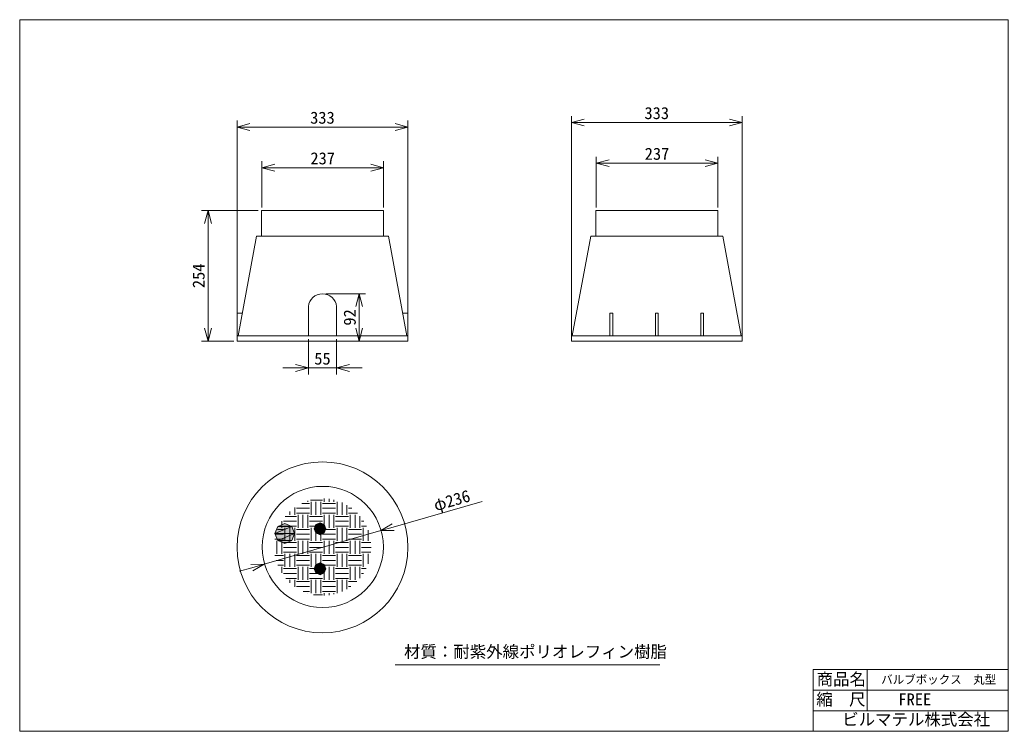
# Model space of a CAD drawing. Units: millimetres, scale not verified. Extents: x -1850 to 2000, y -1385 to 1385.
import ezdxf
from ezdxf.enums import TextEntityAlignment as Align

# ---------------------------------------------------------------- set-up
doc = ezdxf.new("R2010")
doc.units = ezdxf.units.MM
doc.header["$LTSCALE"] = 8
doc.layers.add('0-0_0', color=7, linetype='Continuous', lineweight=18)
doc.layers.add('0-D_TEXT', color=7, linetype='Continuous')
doc.styles.add('ＭＳ ゴシック', font='')
doc.styles.get('ＭＳ ゴシック').set_extended_font_data('MS Gothic')

msp = doc.modelspace()

# ---------------------------------------------------------------- linework, layer by layer
at = {"layer": '0-0_0'}
for p, q in [((2000, 1385), (-1850, 1385)), ((-1850, 1385), (-1850, -1385)), ((2000, -1385), (2000, 1385)), ((298.437, 146.698), (298.437, 1010.155)), ((963.837, 146.698), (963.837, 1010.155)), ((-1003.616, 146.698), (-1003.616, 992.211)), ((-1003.616, 967.211), (-953.616, 967.211)), ((-388.216, 967.211), (-953.616, 967.211)), ((-338.216, 967.211), (-388.216, 967.211)), ((-338.216, 146.698), (-338.216, 992.211)), ((298.437, 985.155), (348.437, 985.155)), ((348.437, 985.155), (913.837, 985.155)), ((963.837, 985.155), (913.837, 985.155)), ((395.137, 654.698), (395.137, 851.675)), ((869.137, 654.698), (869.137, 851.675)), ((-906.916, 654.698), (-906.916, 833.905)), ((-906.916, 808.905), (-856.916, 808.905)), ((-482.916, 808.905), (-856.916, 808.905)), ((-432.916, 808.905), (-482.916, 808.905)), ((-432.916, 654.698), (-432.916, 833.905)), ((395.137, 826.675), (445.137, 826.675)), ((819.137, 826.675), (445.137, 826.675)), ((869.137, 826.675), (819.137, 826.675)), ((-921.416, 642.198), (-1141.775, 642.198)), ((-1116.775, 642.198), (-1116.775, 592.198)), ((-908.916, 642.198), (-432.916, 642.198)), ((-908.916, 542.198), (-908.916, 642.198)), ((-906.916, 642.198), (-434.916, 642.198)), ((-432.916, 542.198), (-432.916, 642.198)), ((393.137, 642.198), (869.137, 642.198)), ((393.137, 542.198), (393.137, 642.198)), ((395.137, 642.198), (867.137, 642.198)), ((869.137, 542.198), (869.137, 642.198)), ((-1116.775, 592.198), (-1116.775, 184.198)), ((-927.558, 542.198), (-999.887, 154.198)), ((-414.274, 542.198), (-927.558, 542.198)), ((-414.274, 542.198), (-341.944, 154.198)), ((374.495, 542.198), (302.165, 154.198)), ((887.778, 542.198), (374.495, 542.198)), ((887.778, 542.198), (960.108, 154.198)), ((-658.416, 318.198), (-503.292, 318.198)), ((-528.292, 318.198), (-528.292, 268.198)), ((-1003.616, 243.319), (-983.274, 243.319)), ((-725.916, 154.198), (-725.916, 268.198)), ((-615.916, 154.198), (-615.916, 268.198)), ((-528.292, 268.198), (-528.292, 184.198)), ((-338.216, 243.319), (-358.558, 243.319)), ((-1116.775, 134.198), (-1116.775, 184.198)), ((-1003.616, 154.198), (-338.216, 154.198)), ((-1003.616, 154.198), (-1003.616, 134.198)), ((-1003.616, 154.198), (-1003.616, 134.198)), ((-725.916, 154.198), (-615.916, 154.198)), ((-528.292, 134.198), (-528.292, 184.198)), ((-338.216, 154.198), (-338.216, 134.198)), ((298.437, 154.198), (963.837, 154.198)), ((298.437, 154.198), (298.437, 134.198)), ((963.837, 154.198), (963.837, 134.198)), ((-1016.116, 134.198), (-1141.775, 134.198)), ((-1003.616, 134.198), (-338.216, 134.198)), ((-725.916, 141.698), (-725.916, 4.306)), ((-658.416, 134.198), (-503.292, 134.198)), ((-615.916, 141.698), (-615.916, 4.306)), ((298.437, 134.198), (963.837, 134.198)), ((-775.916, 29.306), (-825.916, 29.306)), ((-725.916, 29.306), (-775.916, 29.306)), ((-615.916, 29.306), (-725.916, 29.306)), ((-615.916, 29.306), (-565.916, 29.306)), ((-565.916, 29.306), (-515.916, 29.306)), ((-751.834, -497.74), (-721.716, -497.74)), ((-728.066, -491.39), (-728.066, -488.242)), ((-717.005, -485.04), (-670.916, -485.04)), ((-715.366, -542.19), (-715.366, -491.39)), ((-696.316, -542.19), (-696.316, -491.39)), ((-677.266, -542.19), (-677.266, -491.39)), ((-670.916, -497.74), (-620.116, -497.74)), ((-664.566, -491.39), (-664.566, -479.188)), ((-645.516, -491.39), (-645.516, -480.71)), ((-626.466, -491.39), (-626.466, -484.209)), ((-613.766, -542.19), (-613.766, -491.39)), ((-594.716, -542.19), (-594.716, -494.791)), ((-49.428, -490.502), (-396.051, -590.162)), ((-797.916, -542.19), (-797.916, -528.996)), ((-778.866, -542.19), (-778.866, -513.619)), ((-772.516, -516.79), (-721.716, -516.79)), ((-772.516, -535.84), (-721.716, -535.84)), ((-670.916, -516.79), (-620.116, -516.79)), ((-670.916, -535.84), (-620.116, -535.84)), ((-575.666, -542.19), (-575.666, -504.396)), ((-569.316, -516.79), (-556.878, -516.79)), ((-569.316, -535.84), (-535.134, -535.84)), ((-817.914, -576.851), (-845.038, -588.086)), ((-829.666, -592.99), (-829.666, -567.066)), ((-823.316, -567.59), (-772.516, -567.59)), ((-817.914, -576.851), (-790.79, -588.086)), ((-816.329, -548.54), (-772.516, -548.54)), ((-766.166, -592.99), (-766.166, -542.19)), ((-747.116, -592.99), (-747.116, -542.19)), ((-728.066, -592.99), (-728.066, -542.19)), ((-721.716, -548.54), (-670.916, -548.54)), ((-721.716, -567.59), (-670.916, -567.59)), ((-680.361, -573.712), (-696.635, -580.454)), ((-680.361, -573.712), (-664.087, -580.454)), ((-664.566, -592.99), (-664.566, -542.19)), ((-645.516, -592.99), (-645.516, -542.19)), ((-626.466, -592.99), (-626.466, -542.19)), ((-620.116, -548.54), (-569.316, -548.54)), ((-620.116, -567.59), (-569.316, -567.59)), ((-562.966, -592.99), (-562.966, -542.19)), ((-543.916, -592.99), (-543.916, -542.19)), ((-524.866, -592.99), (-524.866, -547.218)), ((-518.516, -567.59), (-510.11, -567.59)), ((-897.727, -734.402), (-444.104, -603.978)), ((-790.79, -588.086), (-856.274, -615.21)), ((-845.038, -588.086), (-856.274, -615.21)), ((-790.79, -588.086), (-856.274, -615.21)), ((-856.274, -615.21), (-779.555, -615.21)), ((-856.274, -615.21), (-845.038, -642.334)), ((-779.555, -615.21), (-856.274, -615.21)), ((-845.962, -599.34), (-823.316, -599.34)), ((-845.038, -588.086), (-790.79, -588.086)), ((-790.79, -588.086), (-845.038, -588.086)), ((-779.555, -615.21), (-845.038, -642.334)), ((-779.555, -615.21), (-845.038, -642.334)), ((-823.316, -586.64), (-772.516, -586.64)), ((-816.966, -643.79), (-816.966, -592.99)), ((-797.916, -643.79), (-797.916, -592.99)), ((-790.79, -588.086), (-779.555, -615.21)), ((-779.555, -615.21), (-790.79, -642.334)), ((-778.866, -643.79), (-778.866, -592.99)), ((-772.516, -599.34), (-721.716, -599.34)), ((-721.716, -586.64), (-670.916, -586.64)), ((-715.366, -643.79), (-715.366, -592.99)), ((-664.087, -580.454), (-703.377, -596.728)), ((-696.635, -580.454), (-703.377, -596.728)), ((-664.087, -580.454), (-703.377, -596.728)), ((-703.377, -596.728), (-657.346, -596.728)), ((-703.377, -596.728), (-696.635, -613.002)), ((-657.346, -596.728), (-703.377, -596.728)), ((-696.635, -580.454), (-664.087, -580.454)), ((-664.087, -580.454), (-696.635, -580.454)), ((-657.346, -596.728), (-696.635, -613.002)), ((-657.346, -596.728), (-696.635, -613.002)), ((-696.635, -613.002), (-664.087, -613.002)), ((-696.635, -613.002), (-680.361, -619.743)), ((-664.087, -613.002), (-696.635, -613.002)), ((-696.316, -643.79), (-696.316, -592.99)), ((-664.087, -613.002), (-680.361, -619.743)), ((-677.266, -643.79), (-677.266, -592.99)), ((-670.916, -599.34), (-620.116, -599.34)), ((-664.087, -580.454), (-657.346, -596.728)), ((-657.346, -596.728), (-664.087, -613.002)), ((-620.116, -586.64), (-569.316, -586.64)), ((-613.766, -643.79), (-613.766, -592.99)), ((-594.716, -643.79), (-594.716, -592.99)), ((-575.666, -643.79), (-575.666, -592.99)), ((-569.316, -599.34), (-518.516, -599.34)), ((-518.516, -586.64), (-499.639, -586.64)), ((-512.166, -643.79), (-512.166, -592.99)), ((-493.116, -643.79), (-493.116, -602.041)), ((-444.104, -603.978), (-396.051, -590.162)), ((-856.378, -637.44), (-823.316, -637.44)), ((-852.243, -618.39), (-823.316, -618.39)), ((-848.716, -694.59), (-848.716, -643.79)), ((-845.038, -642.334), (-790.79, -642.334)), ((-845.038, -642.334), (-817.914, -653.57)), ((-790.79, -642.334), (-845.038, -642.334)), ((-829.666, -694.59), (-829.666, -643.79)), ((-823.316, -650.14), (-772.516, -650.14)), ((-790.79, -642.334), (-817.914, -653.57)), ((-772.516, -618.39), (-721.716, -618.39)), ((-772.516, -637.44), (-721.716, -637.44)), ((-766.166, -694.59), (-766.166, -643.79)), ((-747.116, -694.59), (-747.116, -643.79)), ((-728.066, -694.59), (-728.066, -643.79)), ((-721.716, -650.14), (-670.916, -650.14)), ((-670.916, -618.39), (-620.116, -618.39)), ((-670.916, -637.44), (-620.116, -637.44)), ((-664.566, -694.59), (-664.566, -643.79)), ((-645.516, -694.59), (-645.516, -643.79)), ((-626.466, -694.59), (-626.466, -643.79)), ((-620.116, -650.14), (-569.316, -650.14)), ((-569.316, -618.39), (-518.516, -618.39)), ((-569.316, -637.44), (-518.516, -637.44)), ((-562.966, -694.59), (-562.966, -643.79)), ((-543.916, -694.59), (-543.916, -643.79)), ((-524.866, -694.59), (-524.866, -643.79)), ((-518.516, -650.14), (-482.091, -650.14)), ((-823.316, -669.19), (-772.516, -669.19)), ((-823.316, -688.24), (-772.516, -688.24)), ((-721.716, -669.19), (-670.916, -669.19)), ((-721.716, -688.24), (-670.916, -688.24)), ((-620.116, -669.19), (-569.316, -669.19)), ((-620.116, -688.24), (-569.316, -688.24)), ((-518.516, -669.19), (-481.258, -669.19)), ((-518.516, -688.24), (-482.351, -688.24)), ((-855.942, -700.94), (-823.316, -700.94)), ((-851.528, -719.99), (-823.316, -719.99)), ((-816.966, -745.39), (-816.966, -694.59)), ((-797.916, -745.39), (-797.916, -694.59)), ((-778.866, -745.39), (-778.866, -694.59)), ((-772.516, -700.94), (-721.716, -700.94)), ((-772.516, -719.99), (-721.716, -719.99)), ((-715.366, -745.39), (-715.366, -694.59)), ((-680.361, -729.547), (-696.635, -736.289)), ((-696.316, -745.39), (-696.316, -694.59)), ((-680.361, -729.547), (-664.087, -736.289)), ((-677.266, -745.39), (-677.266, -694.59)), ((-670.916, -700.94), (-620.116, -700.94)), ((-670.916, -719.99), (-620.116, -719.99)), ((-613.766, -745.39), (-613.766, -694.59)), ((-594.716, -745.39), (-594.716, -694.59)), ((-575.666, -745.39), (-575.666, -694.59)), ((-569.316, -700.94), (-518.516, -700.94)), ((-569.316, -719.99), (-518.516, -719.99)), ((-512.166, -745.39), (-512.166, -694.59)), ((-493.116, -733.776), (-493.116, -694.59)), ((-945.78, -748.218), (-993.834, -762.034)), ((-897.727, -734.402), (-945.78, -748.218)), ((-844.941, -739.04), (-823.316, -739.04)), ((-829.666, -768.751), (-829.666, -745.39)), ((-823.316, -751.74), (-772.516, -751.74)), ((-772.516, -739.04), (-721.716, -739.04)), ((-766.166, -796.19), (-766.166, -745.39)), ((-747.116, -796.19), (-747.116, -745.39)), ((-728.066, -796.19), (-728.066, -745.39)), ((-721.716, -751.74), (-670.916, -751.74)), ((-664.087, -736.289), (-703.377, -752.563)), ((-696.635, -736.289), (-703.377, -752.563)), ((-664.087, -736.289), (-703.377, -752.563)), ((-703.377, -752.563), (-657.346, -752.563)), ((-703.377, -752.563), (-696.635, -768.838)), ((-657.346, -752.563), (-703.377, -752.563)), ((-696.635, -736.289), (-664.087, -736.289)), ((-664.087, -736.289), (-696.635, -736.289)), ((-657.346, -752.563), (-696.635, -768.838)), ((-657.346, -752.563), (-696.635, -768.838)), ((-696.635, -768.838), (-664.087, -768.838)), ((-696.635, -768.838), (-680.361, -775.578)), ((-664.087, -768.838), (-696.635, -768.838)), ((-664.087, -768.838), (-680.361, -775.578)), ((-670.916, -739.04), (-620.116, -739.04)), ((-664.566, -796.19), (-664.566, -745.39)), ((-664.087, -736.289), (-657.346, -752.563)), ((-657.346, -752.563), (-664.087, -768.838)), ((-645.516, -796.19), (-645.516, -745.39)), ((-626.466, -796.19), (-626.466, -745.39)), ((-620.116, -751.74), (-569.316, -751.74)), ((-569.316, -739.04), (-518.516, -739.04)), ((-562.966, -796.19), (-562.966, -745.39)), ((-543.916, -796.19), (-543.916, -745.39)), ((-524.866, -788.598), (-524.866, -745.39)), ((-518.516, -751.74), (-500.886, -751.74)), ((-823.316, -770.79), (-772.516, -770.79)), ((-814.2, -789.84), (-772.516, -789.84)), ((-797.916, -806.821), (-797.916, -796.19)), ((-778.866, -822.198), (-778.866, -796.19)), ((-772.516, -802.54), (-721.716, -802.54)), ((-721.716, -770.79), (-670.916, -770.79)), ((-721.716, -789.84), (-670.916, -789.84)), ((-715.366, -846.99), (-715.366, -796.19)), ((-696.316, -846.99), (-696.316, -796.19)), ((-677.266, -846.99), (-677.266, -796.19)), ((-670.916, -802.54), (-620.116, -802.54)), ((-620.116, -770.79), (-569.316, -770.79)), ((-620.116, -789.84), (-569.316, -789.84)), ((-613.766, -846.99), (-613.766, -796.19)), ((-594.716, -841.026), (-594.716, -796.19)), ((-575.666, -831.422), (-575.666, -796.19)), ((-569.316, -802.54), (-537.69, -802.54)), ((-518.516, -770.79), (-511.747, -770.79)), ((-772.516, -821.59), (-721.716, -821.59)), ((-746.273, -840.64), (-721.716, -840.64)), ((-728.066, -847.575), (-728.066, -846.99)), ((-670.916, -821.59), (-620.116, -821.59)), ((-670.916, -840.64), (-620.116, -840.64)), ((-664.566, -856.629), (-664.566, -846.99)), ((-645.516, -855.107), (-645.516, -846.99)), ((-626.466, -851.608), (-626.466, -846.99)), ((-569.316, -821.59), (-560.383, -821.59)), ((-705.56, -853.34), (-670.916, -853.34)), ((-387.403, -1125.897), (642.961, -1125.897)), ((1240, -1145), (2000, -1145)), ((1240, -1385), (1240, -1145)), ((1450, -1305), (1450, -1145)), ((1240, -1225), (2000, -1225)), ((1240, -1305), (2000, -1305)), ((-1850, -1385), (2000, -1385))]:
    msp.add_line(p, q, dxfattribs=at)
for points in [[(-953.616, 953.814), (-1003.616, 967.211), (-953.616, 980.608)], [(-388.216, 980.608), (-338.216, 967.211), (-388.216, 953.814)], [(348.437, 971.758), (298.437, 985.155), (348.437, 998.552)], [(913.837, 998.552), (963.837, 985.155), (913.837, 971.758)], [(-856.916, 795.507), (-906.916, 808.905), (-856.916, 822.302)], [(-482.916, 822.302), (-432.916, 808.905), (-482.916, 795.507)], [(445.137, 813.278), (395.137, 826.675), (445.137, 840.073)], [(819.137, 840.073), (869.137, 826.675), (819.137, 813.278)], [(-1130.173, 592.198), (-1116.775, 642.198), (-1103.378, 592.198)], [(-541.69, 268.198), (-528.292, 318.198), (-514.894, 268.198)], [(459.535, 154.198), (459.535, 243.319), (448.678, 243.319), (448.678, 154.198)], [(636.566, 154.198), (636.566, 243.319), (625.708, 243.319), (625.708, 154.198)], [(802.738, 154.198), (802.738, 243.319), (813.596, 243.319), (813.596, 154.198)], [(-1103.378, 184.198), (-1116.775, 134.198), (-1130.173, 184.198)], [(-514.894, 184.198), (-528.292, 134.198), (-541.69, 184.198)], [(-775.916, 42.703), (-725.916, 29.306), (-775.916, 15.908)], [(-565.916, 15.908), (-615.916, 29.306), (-565.916, 42.703)], [(-392.349, -603.038), (-444.104, -603.978), (-399.753, -577.286)], [(-949.482, -735.342), (-897.727, -734.402), (-942.078, -761.094)]]:
    msp.add_lwpolyline(points, dxfattribs=at)
for centre, radius in [((-670.916, -669.19), 332.7), ((-670.916, -669.19), 332.7), ((-669.838, -667.588), 236)]:
    msp.add_circle(centre, radius, dxfattribs=at)
msp.add_arc((-670.916, 262.948), 55.25, 5.453, 174.547, dxfattribs=at)
for points in [[(-817.914, -576.851), (-790.79, -588.086), (-845.038, -588.086)], [(-680.361, -573.712), (-664.087, -580.454), (-696.635, -580.454)], [(-790.79, -588.086), (-779.555, -615.21), (-856.274, -615.21)], [(-845.038, -588.086), (-790.79, -588.086), (-856.274, -615.21)], [(-856.274, -615.21), (-779.555, -615.21), (-845.038, -642.334)], [(-779.555, -615.21), (-790.79, -642.334), (-845.038, -642.334)], [(-664.087, -580.454), (-657.346, -596.728), (-703.377, -596.728)], [(-696.635, -580.454), (-664.087, -580.454), (-703.377, -596.728)], [(-703.377, -596.728), (-657.346, -596.728), (-696.635, -613.002)], [(-657.346, -596.728), (-664.087, -613.002), (-696.635, -613.002)], [(-696.635, -613.002), (-664.087, -613.002), (-680.361, -619.743)], [(-845.038, -642.334), (-790.79, -642.334), (-817.914, -653.57)], [(-680.361, -729.547), (-664.087, -736.289), (-696.635, -736.289)], [(-664.087, -736.289), (-657.346, -752.563), (-703.377, -752.563)], [(-696.635, -736.289), (-664.087, -736.289), (-703.377, -752.563)], [(-703.377, -752.563), (-657.346, -752.563), (-696.635, -768.838)], [(-657.346, -752.563), (-664.087, -768.838), (-696.635, -768.838)], [(-696.635, -768.838), (-664.087, -768.838), (-680.361, -775.578)], [(-696.635, -768.838), (-696.635, -768.838), (-696.635, -768.838)]]:
    msp.add_solid(points, dxfattribs=at)

# ---------------------------------------------------------------- texts
at = {"layer": '0-0_0', "style": 'ＭＳ ゴシック'}
for s, p in [('333', (583.137, 984.255)), ('333', (-718.916, 966.311)), ('237', (584.137, 825.775)), ('237', (-717.916, 808.005)), ('55', (-702.916, 28.406)), ('材質：耐紫外線ポリオレフィン樹脂', (-353.24, -1112.662))]:
    msp.add_text(s, height=46.92, dxfattribs=at).set_placement(p, align=Align.BOTTOM_LEFT)
for s, rotation, p in [('254', 90, (-1115.875, 340.198)), ('92', 90, (-527.392, 194.198)), ('φ236', 16.041, (-226.175, -542.256))]:
    msp.add_text(s, height=46.92, rotation=rotation, dxfattribs=at).set_placement(p, align=Align.BOTTOM_LEFT)
at = {"layer": '0-D_TEXT', "style": 'ＭＳ ゴシック'}
for s, height, p in [('商品名', 46.92, (1253.929, -1219.849)), ('バルブボックス\u3000丸型', 32.84, (1505.284, -1210.176)), ('縮\u3000尺', 46.92, (1252.258, -1298.39)), ('FREE', 46.92, (1572.339, -1298.696)), ('ビルマテル株式会社', 46.92, (1353.334, -1376.4))]:
    msp.add_text(s, height=height, dxfattribs=at).set_placement(p, align=Align.BOTTOM_LEFT)

doc.saveas('drawing.dxf')
